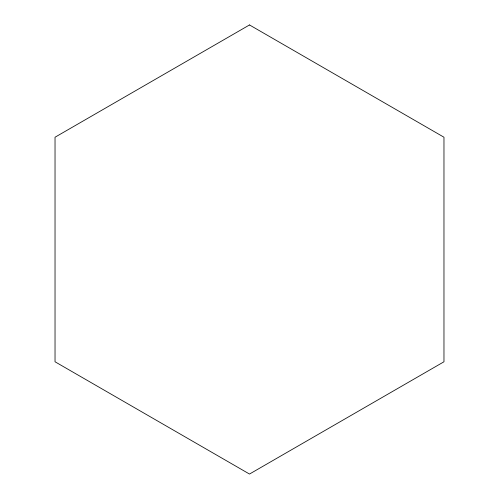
<?xml version="1.0" encoding="UTF-8"?>
<svg xmlns="http://www.w3.org/2000/svg" width="499" height="499" viewBox="0 0 499 499"><rect width="100%" height="100%" fill="white"/><g stroke="black" fill="none" stroke-linecap="round" stroke-linejoin="round"><path stroke-width="0.75" d="M249.5 24.95L55.033 137.225L55.033 361.775L249.5 474.05L443.967 361.775L443.967 137.225L249.5 24.95"/></g></svg>
